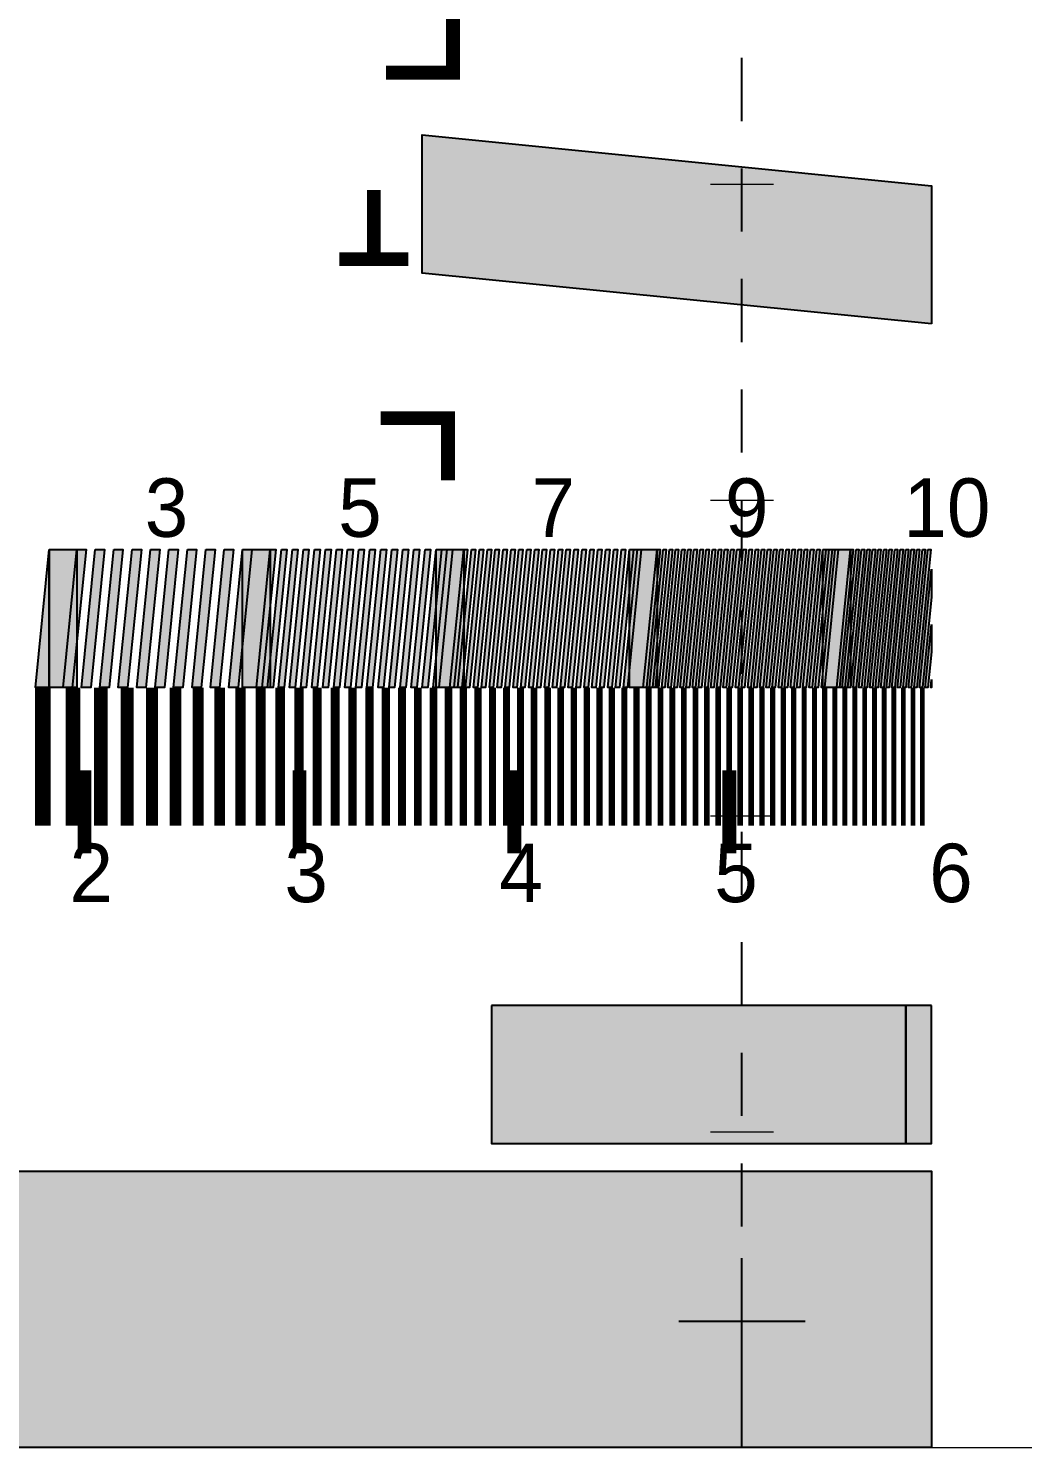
# Model space of a CAD drawing. Header units: millimetres. Extents: x 0 to 297, y 0 to 210.
# Drawn here: x 121.9 to 184.8, y 0 to 89.9 of the extents above; entities that cross this region are included whole.
import ezdxf

# ---------------------------------------------------------------- set-up
doc = ezdxf.new("R2010")
doc.units = ezdxf.units.MM
for name, color, linetype in [('FRAME', 7, 'Continuous'), ('GLUE', 1, 'Continuous'), ('LABELS', 7, 'Continuous'), ('PERIPHERY', 7, 'Continuous'), ('SFR', 7, 'Continuous')]:
    doc.layers.add(name, color=color, linetype=linetype)

msp = doc.modelspace()

# ---------------------------------------------------------------- hatches: boundary and pattern name
at = {"layer": 'FRAME', "true_color": 0x000000}
h = msp.add_hatch(color=7, dxfattribs=at)
h.dxf.hatch_style = 1
h.paths.add_polyline_path([(0, 17.5), (179.058, 17.5), (179.058, 0), (0, 0), (0, 17.5)])
at = {"layer": 'PERIPHERY', "true_color": 0x000000}
h = msp.add_hatch(color=7, dxfattribs=at)
h.dxf.hatch_style = 1
h.paths.add_polyline_path([(123.183, 56.875), (123.183, 48.125), (122.308, 48.125), (123.183, 56.875)])
h = msp.add_hatch(color=7, dxfattribs=at)
h.dxf.hatch_style = 1
h.paths.add_polyline_path([(123.183, 56.875), (124.933, 56.875), (124.933, 48.125), (123.183, 48.125), (123.183, 56.875)])
h = msp.add_hatch(color=7, dxfattribs=at)
h.dxf.hatch_style = 1
h.paths.add_polyline_path([(124.933, 56.875), (125.516, 56.875), (124.641, 48.125), (124.058, 48.125), (124.933, 56.875)])
h = msp.add_hatch(color=7, dxfattribs=at)
h.dxf.hatch_style = 1
h.paths.add_polyline_path([(126.099, 56.875), (126.683, 56.875), (125.808, 48.125), (125.224, 48.125), (126.099, 56.875)])
h = msp.add_hatch(color=7, dxfattribs=at)
h.dxf.hatch_style = 1
h.paths.add_polyline_path([(127.266, 56.875), (127.849, 56.875), (126.974, 48.125), (126.391, 48.125), (127.266, 56.875)])
h = msp.add_hatch(color=7, dxfattribs=at)
h.dxf.hatch_style = 1
h.paths.add_polyline_path([(128.433, 56.875), (129.016, 56.875), (128.142, 48.125), (127.558, 48.125), (128.433, 56.875)])
h = msp.add_hatch(color=7, dxfattribs=at)
h.dxf.hatch_style = 1
h.paths.add_polyline_path([(129.6, 56.875), (130.183, 56.875), (129.308, 48.125), (128.725, 48.125), (129.6, 56.875)])
h = msp.add_hatch(color=7, dxfattribs=at)
h.dxf.hatch_style = 1
h.paths.add_polyline_path([(130.766, 56.875), (131.35, 56.875), (130.475, 48.125), (129.891, 48.125), (130.766, 56.875)])
h = msp.add_hatch(color=7, dxfattribs=at)
h.dxf.hatch_style = 1
h.paths.add_polyline_path([(131.933, 56.875), (132.516, 56.875), (131.642, 48.125), (131.058, 48.125), (131.933, 56.875)])
h = msp.add_hatch(color=7, dxfattribs=at)
h.dxf.hatch_style = 1
h.paths.add_polyline_path([(133.1, 56.875), (133.683, 56.875), (132.808, 48.125), (132.225, 48.125), (133.1, 56.875)])
h = msp.add_hatch(color=7, dxfattribs=at)
h.dxf.hatch_style = 1
h.paths.add_polyline_path([(134.266, 56.875), (134.85, 56.875), (133.975, 48.125), (133.391, 48.125), (134.266, 56.875)])
h = msp.add_hatch(color=7, dxfattribs=at)
h.dxf.hatch_style = 1
h.paths.add_polyline_path([(135.433, 56.875), (136.017, 56.875), (135.141, 48.125), (134.558, 48.125), (135.433, 56.875)])
h = msp.add_hatch(color=7, dxfattribs=at)
h.dxf.hatch_style = 1
h.paths.add_polyline_path([(135.433, 56.875), (137.183, 56.875), (137.183, 48.125), (135.433, 48.125), (135.433, 56.875)])
h = msp.add_hatch(color=7, dxfattribs=at)
h.dxf.hatch_style = 1
h.paths.add_polyline_path([(137.183, 56.875), (137.533, 56.875), (136.658, 48.125), (136.308, 48.125), (137.183, 56.875)])
h = msp.add_hatch(color=7, dxfattribs=at)
h.dxf.hatch_style = 1
h.paths.add_polyline_path([(137.883, 56.875), (138.233, 56.875), (137.358, 48.125), (137.008, 48.125), (137.883, 56.875)])
h = msp.add_hatch(color=7, dxfattribs=at)
h.dxf.hatch_style = 1
h.paths.add_polyline_path([(138.583, 56.875), (138.933, 56.875), (138.058, 48.125), (137.708, 48.125), (138.583, 56.875)])
h = msp.add_hatch(color=7, dxfattribs=at)
h.dxf.hatch_style = 1
h.paths.add_polyline_path([(139.283, 56.875), (139.632, 56.875), (138.758, 48.125), (138.408, 48.125), (139.283, 56.875)])
h = msp.add_hatch(color=7, dxfattribs=at)
h.dxf.hatch_style = 1
h.paths.add_polyline_path([(139.983, 56.875), (140.333, 56.875), (139.458, 48.125), (139.108, 48.125), (139.983, 56.875)])
h = msp.add_hatch(color=7, dxfattribs=at)
h.dxf.hatch_style = 1
h.paths.add_polyline_path([(140.683, 56.875), (141.033, 56.875), (140.158, 48.125), (139.808, 48.125), (140.683, 56.875)])
h = msp.add_hatch(color=7, dxfattribs=at)
h.dxf.hatch_style = 1
h.paths.add_polyline_path([(141.383, 56.875), (141.733, 56.875), (140.858, 48.125), (140.508, 48.125), (141.383, 56.875)])
h = msp.add_hatch(color=7, dxfattribs=at)
h.dxf.hatch_style = 1
h.paths.add_polyline_path([(142.083, 56.875), (142.433, 56.875), (141.558, 48.125), (141.208, 48.125), (142.083, 56.875)])
h = msp.add_hatch(color=7, dxfattribs=at)
h.dxf.hatch_style = 1
h.paths.add_polyline_path([(142.783, 56.875), (143.133, 56.875), (142.257, 48.125), (141.908, 48.125), (142.783, 56.875)])
h = msp.add_hatch(color=7, dxfattribs=at)
h.dxf.hatch_style = 1
h.paths.add_polyline_path([(143.483, 56.875), (143.833, 56.875), (142.958, 48.125), (142.608, 48.125), (143.483, 56.875)])
h = msp.add_hatch(color=7, dxfattribs=at)
h.dxf.hatch_style = 1
h.paths.add_polyline_path([(144.182, 56.875), (144.533, 56.875), (143.658, 48.125), (143.308, 48.125), (144.182, 56.875)])
h = msp.add_hatch(color=7, dxfattribs=at)
h.dxf.hatch_style = 1
h.paths.add_polyline_path([(144.883, 56.875), (145.233, 56.875), (144.358, 48.125), (144.008, 48.125), (144.883, 56.875)])
h = msp.add_hatch(color=7, dxfattribs=at)
h.dxf.hatch_style = 1
h.paths.add_polyline_path([(145.583, 56.875), (145.933, 56.875), (145.058, 48.125), (144.707, 48.125), (145.583, 56.875)])
h = msp.add_hatch(color=7, dxfattribs=at)
h.dxf.hatch_style = 1
h.paths.add_polyline_path([(146.283, 56.875), (146.633, 56.875), (145.758, 48.125), (145.408, 48.125), (146.283, 56.875)])
h = msp.add_hatch(color=7, dxfattribs=at)
h.dxf.hatch_style = 1
h.paths.add_polyline_path([(146.983, 56.875), (147.333, 56.875), (146.458, 48.125), (146.108, 48.125), (146.983, 56.875)])
h = msp.add_hatch(color=7, dxfattribs=at)
h.dxf.hatch_style = 1
h.paths.add_polyline_path([(147.683, 56.875), (148.033, 56.875), (147.158, 48.125), (146.807, 48.125), (147.683, 56.875)])
h = msp.add_hatch(color=7, dxfattribs=at)
h.dxf.hatch_style = 1
h.paths.add_polyline_path([(148.383, 56.875), (148.733, 56.875), (147.858, 48.125), (147.508, 48.125), (148.383, 56.875)])
h = msp.add_hatch(color=7, dxfattribs=at)
h.dxf.hatch_style = 1
h.paths.add_polyline_path([(147.683, 56.875), (149.432, 56.875), (149.432, 48.125), (147.683, 48.125), (147.683, 56.875)])
h = msp.add_hatch(color=7, dxfattribs=at)
h.dxf.hatch_style = 1
h.paths.add_polyline_path([(149.432, 56.875), (149.683, 56.875), (148.808, 48.125), (148.558, 48.125), (149.432, 56.875)])
h = msp.add_hatch(color=7, dxfattribs=at)
h.dxf.hatch_style = 1
h.paths.add_polyline_path([(149.933, 56.875), (150.183, 56.875), (149.308, 48.125), (149.057, 48.125), (149.933, 56.875)])
h = msp.add_hatch(color=7, dxfattribs=at)
h.dxf.hatch_style = 1
h.paths.add_polyline_path([(150.433, 56.875), (150.683, 56.875), (149.808, 48.125), (149.557, 48.125), (150.433, 56.875)])
h = msp.add_hatch(color=7, dxfattribs=at)
h.dxf.hatch_style = 1
h.paths.add_polyline_path([(150.932, 56.875), (151.183, 56.875), (150.308, 48.125), (150.058, 48.125), (150.932, 56.875)])
h = msp.add_hatch(color=7, dxfattribs=at)
h.dxf.hatch_style = 1
h.paths.add_polyline_path([(151.433, 56.875), (151.683, 56.875), (150.808, 48.125), (150.558, 48.125), (151.433, 56.875)])
h = msp.add_hatch(color=7, dxfattribs=at)
h.dxf.hatch_style = 1
h.paths.add_polyline_path([(151.933, 56.875), (152.183, 56.875), (151.308, 48.125), (151.058, 48.125), (151.933, 56.875)])
h = msp.add_hatch(color=7, dxfattribs=at)
h.dxf.hatch_style = 1
h.paths.add_polyline_path([(152.433, 56.875), (152.683, 56.875), (151.808, 48.125), (151.558, 48.125), (152.433, 56.875)])
h = msp.add_hatch(color=7, dxfattribs=at)
h.dxf.hatch_style = 1
h.paths.add_polyline_path([(152.933, 56.875), (153.183, 56.875), (152.308, 48.125), (152.057, 48.125), (152.933, 56.875)])
h = msp.add_hatch(color=7, dxfattribs=at)
h.dxf.hatch_style = 1
h.paths.add_polyline_path([(153.433, 56.875), (153.682, 56.875), (152.808, 48.125), (152.558, 48.125), (153.433, 56.875)])
h = msp.add_hatch(color=7, dxfattribs=at)
h.dxf.hatch_style = 1
h.paths.add_polyline_path([(153.932, 56.875), (154.183, 56.875), (153.307, 48.125), (153.058, 48.125), (153.932, 56.875)])
h = msp.add_hatch(color=7, dxfattribs=at)
h.dxf.hatch_style = 1
h.paths.add_polyline_path([(154.432, 56.875), (154.683, 56.875), (153.807, 48.125), (153.557, 48.125), (154.432, 56.875)])
h = msp.add_hatch(color=7, dxfattribs=at)
h.dxf.hatch_style = 1
h.paths.add_polyline_path([(154.932, 56.875), (155.182, 56.875), (154.307, 48.125), (154.057, 48.125), (154.932, 56.875)])
h = msp.add_hatch(color=7, dxfattribs=at)
h.dxf.hatch_style = 1
h.paths.add_polyline_path([(155.433, 56.875), (155.683, 56.875), (154.808, 48.125), (154.557, 48.125), (155.433, 56.875)])
h = msp.add_hatch(color=7, dxfattribs=at)
h.dxf.hatch_style = 1
h.paths.add_polyline_path([(155.932, 56.875), (156.183, 56.875), (155.308, 48.125), (155.058, 48.125), (155.932, 56.875)])
h = msp.add_hatch(color=7, dxfattribs=at)
h.dxf.hatch_style = 1
h.paths.add_polyline_path([(156.432, 56.875), (156.682, 56.875), (155.808, 48.125), (155.557, 48.125), (156.432, 56.875)])
h = msp.add_hatch(color=7, dxfattribs=at)
h.dxf.hatch_style = 1
h.paths.add_polyline_path([(156.932, 56.875), (157.183, 56.875), (156.307, 48.125), (156.057, 48.125), (156.932, 56.875)])
h = msp.add_hatch(color=7, dxfattribs=at)
h.dxf.hatch_style = 1
h.paths.add_polyline_path([(157.432, 56.875), (157.683, 56.875), (156.807, 48.125), (156.557, 48.125), (157.432, 56.875)])
h = msp.add_hatch(color=7, dxfattribs=at)
h.dxf.hatch_style = 1
h.paths.add_polyline_path([(157.932, 56.875), (158.182, 56.875), (157.308, 48.125), (157.057, 48.125), (157.932, 56.875)])
h = msp.add_hatch(color=7, dxfattribs=at)
h.dxf.hatch_style = 1
h.paths.add_polyline_path([(158.432, 56.875), (158.682, 56.875), (157.807, 48.125), (157.557, 48.125), (158.432, 56.875)])
h = msp.add_hatch(color=7, dxfattribs=at)
h.dxf.hatch_style = 1
h.paths.add_polyline_path([(158.932, 56.875), (159.182, 56.875), (158.307, 48.125), (158.057, 48.125), (158.932, 56.875)])
h = msp.add_hatch(color=7, dxfattribs=at)
h.dxf.hatch_style = 1
h.paths.add_polyline_path([(159.432, 56.875), (159.683, 56.875), (158.807, 48.125), (158.557, 48.125), (159.432, 56.875)])
h = msp.add_hatch(color=7, dxfattribs=at)
h.dxf.hatch_style = 1
h.paths.add_polyline_path([(159.932, 56.875), (160.182, 56.875), (159.307, 48.125), (159.057, 48.125), (159.932, 56.875)])
h = msp.add_hatch(color=7, dxfattribs=at)
h.dxf.hatch_style = 1
h.paths.add_polyline_path([(160.432, 56.875), (160.682, 56.875), (159.807, 48.125), (159.557, 48.125), (160.432, 56.875)])
h = msp.add_hatch(color=7, dxfattribs=at)
h.dxf.hatch_style = 1
h.paths.add_polyline_path([(159.933, 56.875), (161.683, 56.875), (161.683, 48.125), (159.933, 48.125), (159.933, 56.875)])
h = msp.add_hatch(color=7, dxfattribs=at)
h.dxf.hatch_style = 1
h.paths.add_polyline_path([(161.683, 56.875), (161.877, 56.875), (161.002, 48.125), (160.808, 48.125), (161.683, 56.875)])
h = msp.add_hatch(color=7, dxfattribs=at)
h.dxf.hatch_style = 1
h.paths.add_polyline_path([(162.071, 56.875), (162.266, 56.875), (161.391, 48.125), (161.197, 48.125), (162.071, 56.875)])
h = msp.add_hatch(color=7, dxfattribs=at)
h.dxf.hatch_style = 1
h.paths.add_polyline_path([(162.46, 56.875), (162.655, 56.875), (161.78, 48.125), (161.586, 48.125), (162.46, 56.875)])
h = msp.add_hatch(color=7, dxfattribs=at)
h.dxf.hatch_style = 1
h.paths.add_polyline_path([(162.849, 56.875), (163.044, 56.875), (162.169, 48.125), (161.974, 48.125), (162.849, 56.875)])
h = msp.add_hatch(color=7, dxfattribs=at)
h.dxf.hatch_style = 1
h.paths.add_polyline_path([(163.238, 56.875), (163.433, 56.875), (162.558, 48.125), (162.363, 48.125), (163.238, 56.875)])
h = msp.add_hatch(color=7, dxfattribs=at)
h.dxf.hatch_style = 1
h.paths.add_polyline_path([(163.627, 56.875), (163.821, 56.875), (162.946, 48.125), (162.752, 48.125), (163.627, 56.875)])
h = msp.add_hatch(color=7, dxfattribs=at)
h.dxf.hatch_style = 1
h.paths.add_polyline_path([(164.016, 56.875), (164.21, 56.875), (163.335, 48.125), (163.141, 48.125), (164.016, 56.875)])
h = msp.add_hatch(color=7, dxfattribs=at)
h.dxf.hatch_style = 1
h.paths.add_polyline_path([(164.405, 56.875), (164.599, 56.875), (163.724, 48.125), (163.53, 48.125), (164.405, 56.875)])
h = msp.add_hatch(color=7, dxfattribs=at)
h.dxf.hatch_style = 1
h.paths.add_polyline_path([(164.794, 56.875), (164.988, 56.875), (164.113, 48.125), (163.919, 48.125), (164.794, 56.875)])
h = msp.add_hatch(color=7, dxfattribs=at)
h.dxf.hatch_style = 1
h.paths.add_polyline_path([(165.183, 56.875), (165.377, 56.875), (164.502, 48.125), (164.307, 48.125), (165.183, 56.875)])
h = msp.add_hatch(color=7, dxfattribs=at)
h.dxf.hatch_style = 1
h.paths.add_polyline_path([(165.571, 56.875), (165.765, 56.875), (164.891, 48.125), (164.696, 48.125), (165.571, 56.875)])
h = msp.add_hatch(color=7, dxfattribs=at)
h.dxf.hatch_style = 1
h.paths.add_polyline_path([(165.96, 56.875), (166.154, 56.875), (165.28, 48.125), (165.085, 48.125), (165.96, 56.875)])
h = msp.add_hatch(color=7, dxfattribs=at)
h.dxf.hatch_style = 1
h.paths.add_polyline_path([(166.349, 56.875), (166.543, 56.875), (165.668, 48.125), (165.474, 48.125), (166.349, 56.875)])
h = msp.add_hatch(color=7, dxfattribs=at)
h.dxf.hatch_style = 1
h.paths.add_polyline_path([(166.738, 56.875), (166.932, 56.875), (166.057, 48.125), (165.863, 48.125), (166.738, 56.875)])
h = msp.add_hatch(color=7, dxfattribs=at)
h.dxf.hatch_style = 1
h.paths.add_polyline_path([(167.127, 56.875), (167.321, 56.875), (166.446, 48.125), (166.252, 48.125), (167.127, 56.875)])
h = msp.add_hatch(color=7, dxfattribs=at)
h.dxf.hatch_style = 1
h.paths.add_polyline_path([(167.516, 56.875), (167.71, 56.875), (166.835, 48.125), (166.641, 48.125), (167.516, 56.875)])
h = msp.add_hatch(color=7, dxfattribs=at)
h.dxf.hatch_style = 1
h.paths.add_polyline_path([(167.905, 56.875), (168.099, 56.875), (167.224, 48.125), (167.029, 48.125), (167.905, 56.875)])
h = msp.add_hatch(color=7, dxfattribs=at)
h.dxf.hatch_style = 1
h.paths.add_polyline_path([(168.293, 56.875), (168.488, 56.875), (167.613, 48.125), (167.418, 48.125), (168.293, 56.875)])
h = msp.add_hatch(color=7, dxfattribs=at)
h.dxf.hatch_style = 1
h.paths.add_polyline_path([(168.682, 56.875), (168.876, 56.875), (168.001, 48.125), (167.807, 48.125), (168.682, 56.875)])
h = msp.add_hatch(color=7, dxfattribs=at)
h.dxf.hatch_style = 1
h.paths.add_polyline_path([(169.071, 56.875), (169.265, 56.875), (168.39, 48.125), (168.196, 48.125), (169.071, 56.875)])
h = msp.add_hatch(color=7, dxfattribs=at)
h.dxf.hatch_style = 1
h.paths.add_polyline_path([(169.46, 56.875), (169.654, 56.875), (168.779, 48.125), (168.585, 48.125), (169.46, 56.875)])
h = msp.add_hatch(color=7, dxfattribs=at)
h.dxf.hatch_style = 1
h.paths.add_polyline_path([(169.848, 56.875), (170.043, 56.875), (169.168, 48.125), (168.974, 48.125), (169.848, 56.875)])
h = msp.add_hatch(color=7, dxfattribs=at)
h.dxf.hatch_style = 1
h.paths.add_polyline_path([(170.237, 56.875), (170.432, 56.875), (169.557, 48.125), (169.362, 48.125), (170.237, 56.875)])
h = msp.add_hatch(color=7, dxfattribs=at)
h.dxf.hatch_style = 1
h.paths.add_polyline_path([(170.626, 56.875), (170.821, 56.875), (169.946, 48.125), (169.751, 48.125), (170.626, 56.875)])
h = msp.add_hatch(color=7, dxfattribs=at)
h.dxf.hatch_style = 1
h.paths.add_polyline_path([(171.015, 56.875), (171.21, 56.875), (170.334, 48.125), (170.14, 48.125), (171.015, 56.875)])
h = msp.add_hatch(color=7, dxfattribs=at)
h.dxf.hatch_style = 1
h.paths.add_polyline_path([(171.404, 56.875), (171.599, 56.875), (170.723, 48.125), (170.529, 48.125), (171.404, 56.875)])
h = msp.add_hatch(color=7, dxfattribs=at)
h.dxf.hatch_style = 1
h.paths.add_polyline_path([(171.793, 56.875), (171.987, 56.875), (171.112, 48.125), (170.918, 48.125), (171.793, 56.875)])
h = msp.add_hatch(color=7, dxfattribs=at)
h.dxf.hatch_style = 1
h.paths.add_polyline_path([(172.182, 56.875), (172.376, 56.875), (171.501, 48.125), (171.307, 48.125), (172.182, 56.875)])
h = msp.add_hatch(color=7, dxfattribs=at)
h.dxf.hatch_style = 1
h.paths.add_polyline_path([(172.571, 56.875), (172.765, 56.875), (171.89, 48.125), (171.696, 48.125), (172.571, 56.875)])
h = msp.add_hatch(color=7, dxfattribs=at)
h.dxf.hatch_style = 1
h.paths.add_polyline_path([(172.959, 56.875), (173.154, 56.875), (172.279, 48.125), (172.084, 48.125), (172.959, 56.875)])
h = msp.add_hatch(color=7, dxfattribs=at)
h.dxf.hatch_style = 1
h.paths.add_polyline_path([(172.183, 56.875), (173.933, 56.875), (173.933, 48.125), (172.183, 48.125), (172.183, 56.875)])
h = msp.add_hatch(color=7, dxfattribs=at)
h.dxf.hatch_style = 1
h.paths.add_polyline_path([(173.933, 56.875), (174.108, 56.875), (173.233, 48.125), (173.058, 48.125), (173.933, 56.875)])
h = msp.add_hatch(color=7, dxfattribs=at)
h.dxf.hatch_style = 1
h.paths.add_polyline_path([(174.283, 56.875), (174.457, 56.875), (173.582, 48.125), (173.408, 48.125), (174.283, 56.875)])
h = msp.add_hatch(color=7, dxfattribs=at)
h.dxf.hatch_style = 1
h.paths.add_polyline_path([(174.633, 56.875), (174.808, 56.875), (173.933, 48.125), (173.757, 48.125), (174.633, 56.875)])
h = msp.add_hatch(color=7, dxfattribs=at)
h.dxf.hatch_style = 1
h.paths.add_polyline_path([(174.983, 56.875), (175.157, 56.875), (174.283, 48.125), (174.108, 48.125), (174.983, 56.875)])
h = msp.add_hatch(color=7, dxfattribs=at)
h.dxf.hatch_style = 1
h.paths.add_polyline_path([(175.333, 56.875), (175.508, 56.875), (174.633, 48.125), (174.458, 48.125), (175.333, 56.875)])
h = msp.add_hatch(color=7, dxfattribs=at)
h.dxf.hatch_style = 1
h.paths.add_polyline_path([(175.683, 56.875), (175.857, 56.875), (174.983, 48.125), (174.808, 48.125), (175.683, 56.875)])
h = msp.add_hatch(color=7, dxfattribs=at)
h.dxf.hatch_style = 1
h.paths.add_polyline_path([(176.033, 56.875), (176.207, 56.875), (175.333, 48.125), (175.157, 48.125), (176.033, 56.875)])
h = msp.add_hatch(color=7, dxfattribs=at)
h.dxf.hatch_style = 1
h.paths.add_polyline_path([(176.382, 56.875), (176.558, 56.875), (175.682, 48.125), (175.508, 48.125), (176.382, 56.875)])
h = msp.add_hatch(color=7, dxfattribs=at)
h.dxf.hatch_style = 1
h.paths.add_polyline_path([(176.733, 56.875), (176.908, 56.875), (176.033, 48.125), (175.857, 48.125), (176.733, 56.875)])
h = msp.add_hatch(color=7, dxfattribs=at)
h.dxf.hatch_style = 1
h.paths.add_polyline_path([(177.083, 56.875), (177.258, 56.875), (176.382, 48.125), (176.208, 48.125), (177.083, 56.875)])
h = msp.add_hatch(color=7, dxfattribs=at)
h.dxf.hatch_style = 1
h.paths.add_polyline_path([(177.433, 56.875), (177.608, 56.875), (176.733, 48.125), (176.558, 48.125), (177.433, 56.875)])
h = msp.add_hatch(color=7, dxfattribs=at)
h.dxf.hatch_style = 1
h.paths.add_polyline_path([(177.782, 56.875), (177.958, 56.875), (177.082, 48.125), (176.908, 48.125), (177.782, 56.875)])
h = msp.add_hatch(color=7, dxfattribs=at)
h.dxf.hatch_style = 1
h.paths.add_polyline_path([(178.133, 56.875), (178.307, 56.875), (177.433, 48.125), (177.258, 48.125), (178.133, 56.875)])
h = msp.add_hatch(color=7, dxfattribs=at)
h.dxf.hatch_style = 1
h.paths.add_polyline_path([(178.483, 56.875), (178.658, 56.875), (177.782, 48.125), (177.608, 48.125), (178.483, 56.875)])
h = msp.add_hatch(color=7, dxfattribs=at)
h.dxf.hatch_style = 1
h.paths.add_polyline_path([(178.833, 56.875), (179.008, 56.875), (178.133, 48.125), (177.958, 48.125), (178.833, 56.875)])
h = msp.add_hatch(color=7, dxfattribs=at)
h.dxf.hatch_style = 1
h.paths.add_polyline_path([(179.058, 55.626), (179.058, 53.877), (178.483, 48.125), (178.307, 48.125), (179.058, 55.626)])
h = msp.add_hatch(color=7, dxfattribs=at)
h.dxf.hatch_style = 1
h.paths.add_polyline_path([(179.058, 52.126), (179.058, 50.379), (178.832, 48.125), (178.658, 48.125), (179.058, 52.126)])
h = msp.add_hatch(color=7, dxfattribs=at)
h.dxf.hatch_style = 1
h.paths.add_polyline_path([(179.058, 48.628), (179.058, 48.125), (179.008, 48.125), (179.058, 48.628)])
h = msp.add_hatch(color=7, dxfattribs=at)
h.dxf.hatch_style = 1
h.paths.add_polyline_path([(151.183, 28), (151.183, 19.25), (177.433, 19.25), (177.433, 28), (151.183, 28)])
h = msp.add_hatch(color=7, dxfattribs=at)
h.dxf.hatch_style = 1
h.paths.add_polyline_path([(179.058, 28), (177.433, 28), (177.433, 19.25), (179.058, 19.25), (179.058, 28)])
at = {"layer": 'SFR', "true_color": 0x000000}
h = msp.add_hatch(color=7, dxfattribs=at)
h.dxf.hatch_style = 1
h.paths.add_polyline_path([(179.058, 71.149), (146.808, 74.375), (146.808, 83.125), (179.058, 79.9), (179.058, 71.149)])

# ---------------------------------------------------------------- linework, layer by layer
at = {"layer": 'FRAME', "color": 250}
msp.add_lwpolyline([(0, 17.5), (179.058, 17.5), (179.058, 0), (0, 0), (0, 17.5)], close=True, dxfattribs=at)
at = {"layer": 'FRAME', "color": 250, "true_color": 0x000000}
for points in [[(0, 17.5), (0, 0), (179.058, 0)], [(179.058, 0), (179.058, 17.5), (0, 17.5)]]:
    msp.add_solid(points, dxfattribs=at)
at = {"layer": 'GLUE', "color": 1, "lineweight": 25}
for p, q in [((167.058, 84), (167.058, 88)), ((167.058, 77), (167.058, 81)), ((167.058, 70), (167.058, 74)), ((167.058, 63), (167.058, 67)), ((167.058, 56), (167.058, 60)), ((167.058, 49), (167.058, 53)), ((167.058, 42), (167.058, 46)), ((167.058, 35), (167.058, 39)), ((167.058, 28), (167.058, 32)), ((167.058, 21), (167.058, 25)), ((167.058, 14), (167.058, 18)), ((167.058, 4), (167.058, 12)), ((167.058, 7), (167.058, 11)), ((163.058, 8), (171.058, 8)), ((167.058, 0), (167.058, 4))]:
    msp.add_line(p, q, dxfattribs=at)
at = {"layer": 'GLUE', "color": 1, "lineweight": 18}
for p, q in [((165.058, 80), (169.058, 80)), ((165.058, 60), (169.058, 60)), ((165.058, 40), (169.058, 40)), ((165.058, 20), (169.058, 20)), ((165.058, 0), (169.058, 0))]:
    msp.add_line(p, q, dxfattribs=at)
msp.add_lwpolyline([(0, 0), (297, 0), (297, 210), (0, 210), (0, 0)], dxfattribs=at)
at = {"layer": 'PERIPHERY', "color": 250}
for points in [[(123.183, 56.875), (123.183, 48.125), (122.308, 48.125), (123.183, 56.875)], [(123.183, 56.875), (124.933, 56.875), (124.933, 48.125), (123.183, 48.125), (123.183, 56.875)], [(124.933, 56.875), (125.516, 56.875), (124.641, 48.125), (124.058, 48.125), (124.933, 56.875)], [(126.099, 56.875), (126.683, 56.875), (125.808, 48.125), (125.224, 48.125), (126.099, 56.875)], [(127.266, 56.875), (127.849, 56.875), (126.974, 48.125), (126.391, 48.125), (127.266, 56.875)], [(128.433, 56.875), (129.016, 56.875), (128.142, 48.125), (127.558, 48.125), (128.433, 56.875)], [(129.6, 56.875), (130.183, 56.875), (129.308, 48.125), (128.725, 48.125), (129.6, 56.875)], [(130.766, 56.875), (131.35, 56.875), (130.475, 48.125), (129.891, 48.125), (130.766, 56.875)], [(131.933, 56.875), (132.516, 56.875), (131.642, 48.125), (131.058, 48.125), (131.933, 56.875)], [(133.1, 56.875), (133.683, 56.875), (132.808, 48.125), (132.225, 48.125), (133.1, 56.875)], [(134.266, 56.875), (134.85, 56.875), (133.975, 48.125), (133.391, 48.125), (134.266, 56.875)], [(135.433, 56.875), (136.017, 56.875), (135.141, 48.125), (134.558, 48.125), (135.433, 56.875)], [(135.433, 56.875), (137.183, 56.875), (137.183, 48.125), (135.433, 48.125), (135.433, 56.875)], [(137.183, 56.875), (137.533, 56.875), (136.658, 48.125), (136.308, 48.125), (137.183, 56.875)], [(137.883, 56.875), (138.233, 56.875), (137.358, 48.125), (137.008, 48.125), (137.883, 56.875)], [(138.583, 56.875), (138.933, 56.875), (138.058, 48.125), (137.708, 48.125), (138.583, 56.875)], [(139.283, 56.875), (139.632, 56.875), (138.758, 48.125), (138.408, 48.125), (139.283, 56.875)], [(139.983, 56.875), (140.333, 56.875), (139.458, 48.125), (139.108, 48.125), (139.983, 56.875)], [(140.683, 56.875), (141.033, 56.875), (140.158, 48.125), (139.808, 48.125), (140.683, 56.875)], [(141.383, 56.875), (141.733, 56.875), (140.858, 48.125), (140.508, 48.125), (141.383, 56.875)], [(142.083, 56.875), (142.433, 56.875), (141.558, 48.125), (141.208, 48.125), (142.083, 56.875)], [(142.783, 56.875), (143.133, 56.875), (142.257, 48.125), (141.908, 48.125), (142.783, 56.875)], [(143.483, 56.875), (143.833, 56.875), (142.958, 48.125), (142.608, 48.125), (143.483, 56.875)], [(144.182, 56.875), (144.533, 56.875), (143.658, 48.125), (143.308, 48.125), (144.182, 56.875)], [(144.883, 56.875), (145.233, 56.875), (144.358, 48.125), (144.008, 48.125), (144.883, 56.875)], [(145.583, 56.875), (145.933, 56.875), (145.058, 48.125), (144.707, 48.125), (145.583, 56.875)], [(146.283, 56.875), (146.633, 56.875), (145.758, 48.125), (145.408, 48.125), (146.283, 56.875)], [(146.983, 56.875), (147.333, 56.875), (146.458, 48.125), (146.108, 48.125), (146.983, 56.875)], [(147.683, 56.875), (148.033, 56.875), (147.158, 48.125), (146.807, 48.125), (147.683, 56.875)], [(148.383, 56.875), (148.733, 56.875), (147.858, 48.125), (147.508, 48.125), (148.383, 56.875)], [(147.683, 56.875), (149.432, 56.875), (149.432, 48.125), (147.683, 48.125), (147.683, 56.875)], [(149.432, 56.875), (149.683, 56.875), (148.808, 48.125), (148.558, 48.125), (149.432, 56.875)], [(149.933, 56.875), (150.183, 56.875), (149.308, 48.125), (149.057, 48.125), (149.933, 56.875)], [(150.433, 56.875), (150.683, 56.875), (149.808, 48.125), (149.557, 48.125), (150.433, 56.875)], [(150.932, 56.875), (151.183, 56.875), (150.308, 48.125), (150.058, 48.125), (150.932, 56.875)], [(151.433, 56.875), (151.683, 56.875), (150.808, 48.125), (150.558, 48.125), (151.433, 56.875)], [(151.933, 56.875), (152.183, 56.875), (151.308, 48.125), (151.058, 48.125), (151.933, 56.875)], [(152.433, 56.875), (152.683, 56.875), (151.808, 48.125), (151.558, 48.125), (152.433, 56.875)], [(152.933, 56.875), (153.183, 56.875), (152.308, 48.125), (152.057, 48.125), (152.933, 56.875)], [(153.433, 56.875), (153.682, 56.875), (152.808, 48.125), (152.558, 48.125), (153.433, 56.875)], [(153.932, 56.875), (154.183, 56.875), (153.307, 48.125), (153.058, 48.125), (153.932, 56.875)], [(154.432, 56.875), (154.683, 56.875), (153.807, 48.125), (153.557, 48.125), (154.432, 56.875)], [(154.932, 56.875), (155.182, 56.875), (154.307, 48.125), (154.057, 48.125), (154.932, 56.875)], [(155.433, 56.875), (155.683, 56.875), (154.808, 48.125), (154.557, 48.125), (155.433, 56.875)], [(155.932, 56.875), (156.183, 56.875), (155.308, 48.125), (155.058, 48.125), (155.932, 56.875)], [(156.432, 56.875), (156.682, 56.875), (155.808, 48.125), (155.557, 48.125), (156.432, 56.875)], [(156.932, 56.875), (157.183, 56.875), (156.307, 48.125), (156.057, 48.125), (156.932, 56.875)], [(157.432, 56.875), (157.683, 56.875), (156.807, 48.125), (156.557, 48.125), (157.432, 56.875)], [(157.932, 56.875), (158.182, 56.875), (157.308, 48.125), (157.057, 48.125), (157.932, 56.875)], [(158.432, 56.875), (158.682, 56.875), (157.807, 48.125), (157.557, 48.125), (158.432, 56.875)], [(158.932, 56.875), (159.182, 56.875), (158.307, 48.125), (158.057, 48.125), (158.932, 56.875)], [(159.432, 56.875), (159.683, 56.875), (158.807, 48.125), (158.557, 48.125), (159.432, 56.875)], [(159.932, 56.875), (160.182, 56.875), (159.307, 48.125), (159.057, 48.125), (159.932, 56.875)], [(160.432, 56.875), (160.682, 56.875), (159.807, 48.125), (159.557, 48.125), (160.432, 56.875)], [(159.933, 56.875), (161.683, 56.875), (161.683, 48.125), (159.933, 48.125), (159.933, 56.875)], [(161.683, 56.875), (161.877, 56.875), (161.002, 48.125), (160.808, 48.125), (161.683, 56.875)], [(162.071, 56.875), (162.266, 56.875), (161.391, 48.125), (161.197, 48.125), (162.071, 56.875)], [(162.46, 56.875), (162.655, 56.875), (161.78, 48.125), (161.586, 48.125), (162.46, 56.875)], [(162.849, 56.875), (163.044, 56.875), (162.169, 48.125), (161.974, 48.125), (162.849, 56.875)], [(163.238, 56.875), (163.433, 56.875), (162.558, 48.125), (162.363, 48.125), (163.238, 56.875)], [(163.627, 56.875), (163.821, 56.875), (162.946, 48.125), (162.752, 48.125), (163.627, 56.875)], [(164.016, 56.875), (164.21, 56.875), (163.335, 48.125), (163.141, 48.125), (164.016, 56.875)], [(164.405, 56.875), (164.599, 56.875), (163.724, 48.125), (163.53, 48.125), (164.405, 56.875)], [(164.794, 56.875), (164.988, 56.875), (164.113, 48.125), (163.919, 48.125), (164.794, 56.875)], [(165.183, 56.875), (165.377, 56.875), (164.502, 48.125), (164.307, 48.125), (165.183, 56.875)], [(165.571, 56.875), (165.765, 56.875), (164.891, 48.125), (164.696, 48.125), (165.571, 56.875)], [(165.96, 56.875), (166.154, 56.875), (165.28, 48.125), (165.085, 48.125), (165.96, 56.875)], [(166.349, 56.875), (166.543, 56.875), (165.668, 48.125), (165.474, 48.125), (166.349, 56.875)], [(166.738, 56.875), (166.932, 56.875), (166.057, 48.125), (165.863, 48.125), (166.738, 56.875)], [(167.127, 56.875), (167.321, 56.875), (166.446, 48.125), (166.252, 48.125), (167.127, 56.875)], [(167.516, 56.875), (167.71, 56.875), (166.835, 48.125), (166.641, 48.125), (167.516, 56.875)], [(167.905, 56.875), (168.099, 56.875), (167.224, 48.125), (167.029, 48.125), (167.905, 56.875)], [(168.293, 56.875), (168.488, 56.875), (167.613, 48.125), (167.418, 48.125), (168.293, 56.875)], [(168.682, 56.875), (168.876, 56.875), (168.001, 48.125), (167.807, 48.125), (168.682, 56.875)], [(169.071, 56.875), (169.265, 56.875), (168.39, 48.125), (168.196, 48.125), (169.071, 56.875)], [(169.46, 56.875), (169.654, 56.875), (168.779, 48.125), (168.585, 48.125), (169.46, 56.875)], [(169.848, 56.875), (170.043, 56.875), (169.168, 48.125), (168.974, 48.125), (169.848, 56.875)], [(170.237, 56.875), (170.432, 56.875), (169.557, 48.125), (169.362, 48.125), (170.237, 56.875)], [(170.626, 56.875), (170.821, 56.875), (169.946, 48.125), (169.751, 48.125), (170.626, 56.875)], [(171.015, 56.875), (171.21, 56.875), (170.334, 48.125), (170.14, 48.125), (171.015, 56.875)], [(171.404, 56.875), (171.599, 56.875), (170.723, 48.125), (170.529, 48.125), (171.404, 56.875)], [(171.793, 56.875), (171.987, 56.875), (171.112, 48.125), (170.918, 48.125), (171.793, 56.875)], [(172.182, 56.875), (172.376, 56.875), (171.501, 48.125), (171.307, 48.125), (172.182, 56.875)], [(172.571, 56.875), (172.765, 56.875), (171.89, 48.125), (171.696, 48.125), (172.571, 56.875)], [(172.959, 56.875), (173.154, 56.875), (172.279, 48.125), (172.084, 48.125), (172.959, 56.875)], [(172.183, 56.875), (173.933, 56.875), (173.933, 48.125), (172.183, 48.125), (172.183, 56.875)], [(173.933, 56.875), (174.108, 56.875), (173.233, 48.125), (173.058, 48.125), (173.933, 56.875)], [(174.283, 56.875), (174.457, 56.875), (173.582, 48.125), (173.408, 48.125), (174.283, 56.875)], [(174.633, 56.875), (174.808, 56.875), (173.933, 48.125), (173.757, 48.125), (174.633, 56.875)], [(174.983, 56.875), (175.157, 56.875), (174.283, 48.125), (174.108, 48.125), (174.983, 56.875)], [(175.333, 56.875), (175.508, 56.875), (174.633, 48.125), (174.458, 48.125), (175.333, 56.875)], [(175.683, 56.875), (175.857, 56.875), (174.983, 48.125), (174.808, 48.125), (175.683, 56.875)], [(176.033, 56.875), (176.207, 56.875), (175.333, 48.125), (175.157, 48.125), (176.033, 56.875)], [(176.382, 56.875), (176.558, 56.875), (175.682, 48.125), (175.508, 48.125), (176.382, 56.875)], [(176.733, 56.875), (176.908, 56.875), (176.033, 48.125), (175.857, 48.125), (176.733, 56.875)], [(177.083, 56.875), (177.258, 56.875), (176.382, 48.125), (176.208, 48.125), (177.083, 56.875)], [(177.433, 56.875), (177.608, 56.875), (176.733, 48.125), (176.558, 48.125), (177.433, 56.875)], [(177.782, 56.875), (177.958, 56.875), (177.082, 48.125), (176.908, 48.125), (177.782, 56.875)], [(178.133, 56.875), (178.307, 56.875), (177.433, 48.125), (177.258, 48.125), (178.133, 56.875)], [(178.483, 56.875), (178.658, 56.875), (177.782, 48.125), (177.608, 48.125), (178.483, 56.875)], [(178.833, 56.875), (179.008, 56.875), (178.133, 48.125), (177.958, 48.125), (178.833, 56.875)], [(179.058, 55.626), (179.058, 53.877), (178.483, 48.125), (178.307, 48.125), (179.058, 55.626)], [(179.058, 52.126), (179.058, 50.379), (178.832, 48.125), (178.658, 48.125), (179.058, 52.126)], [(179.058, 48.628), (179.058, 48.125), (179.008, 48.125), (179.058, 48.628)], [(151.183, 28), (151.183, 19.25), (177.433, 19.25), (177.433, 28), (151.183, 28)], [(179.058, 28), (177.433, 28), (177.433, 19.25), (179.058, 19.25), (179.058, 28)]]:
    msp.add_lwpolyline(points, close=True, dxfattribs=at)
at = {"layer": 'PERIPHERY', "color": 250, "lineweight": 35}
for points, const_width in [([(122.785, 48.125), (122.785, 39.375)], 0.989), ([(124.687, 48.125), (124.687, 39.375)], 0.915), ([(126.456, 48.125), (126.456, 39.375)], 0.856), ([(128.118, 48.125), (128.118, 39.375)], 0.807), ([(129.69, 48.125), (129.69, 39.375)], 0.766), ([(131.184, 48.125), (131.184, 39.375)], 0.73), ([(132.613, 48.125), (132.613, 39.375)], 0.699), ([(133.984, 48.125), (133.984, 39.375)], 0.672), ([(135.303, 48.125), (135.303, 39.375)], 0.648), ([(136.576, 48.125), (136.576, 39.375)], 0.626), ([(137.808, 48.125), (137.808, 39.375)], 0.606), ([(139.002, 48.125), (139.002, 39.375)], 0.588), ([(140.161, 48.125), (140.161, 39.375)], 0.571), ([(141.289, 48.125), (141.289, 39.375)], 0.556), ([(142.387, 48.125), (142.387, 39.375)], 0.542), ([(143.459, 48.125), (143.459, 39.375)], 0.529), ([(144.505, 48.125), (144.505, 39.375)], 0.517), ([(145.528, 48.125), (145.528, 39.375)], 0.506), ([(146.529, 48.125), (146.529, 39.375)], 0.495), ([(147.51, 48.125), (147.51, 39.375)], 0.485), ([(148.472, 48.125), (148.472, 39.375)], 0.476), ([(149.415, 48.125), (149.415, 39.375)], 0.467), ([(150.341, 48.125), (150.341, 39.375)], 0.459), ([(151.25, 48.125), (151.25, 39.375)], 0.451), ([(152.145, 48.125), (152.145, 39.375)], 0.443), ([(153.024, 48.125), (153.024, 39.375)], 0.436), ([(153.889, 48.125), (153.889, 39.375)], 0.429), ([(154.741, 48.125), (154.741, 39.375)], 0.423), ([(155.581, 48.125), (155.581, 39.375)], 0.417), ([(156.408, 48.125), (156.408, 39.375)], 0.411), ([(157.224, 48.125), (157.224, 39.375)], 0.405), ([(158.028, 48.125), (158.028, 39.375)], 0.399), ([(158.821, 48.125), (158.821, 39.375)], 0.394), ([(159.605, 48.125), (159.605, 39.375)], 0.389), ([(160.378, 48.125), (160.378, 39.375)], 0.384), ([(161.142, 48.125), (161.142, 39.375)], 0.38), ([(161.897, 48.125), (161.897, 39.375)], 0.375), ([(162.642, 48.125), (162.642, 39.375)], 0.371), ([(163.379, 48.125), (163.379, 39.375)], 0.366), ([(164.108, 48.125), (164.108, 39.375)], 0.362), ([(164.829, 48.125), (164.829, 39.375)], 0.358), ([(165.542, 48.125), (165.542, 39.375)], 0.355), ([(166.248, 48.125), (166.248, 39.375)], 0.351), ([(166.946, 48.125), (166.946, 39.375)], 0.347), ([(167.637, 48.125), (167.637, 39.375)], 0.344), ([(168.321, 48.125), (168.321, 39.375)], 0.341), ([(168.999, 48.125), (168.999, 39.375)], 0.337), ([(169.671, 48.125), (169.671, 39.375)], 0.334), ([(170.335, 48.125), (170.335, 39.375)], 0.331), ([(170.994, 48.125), (170.994, 39.375)], 0.328), ([(171.647, 48.125), (171.647, 39.375)], 0.325), ([(172.294, 48.125), (172.294, 39.375)], 0.322), ([(172.936, 48.125), (172.936, 39.375)], 0.319), ([(173.572, 48.125), (173.572, 39.375)], 0.317), ([(174.202, 48.125), (174.202, 39.375)], 0.314), ([(174.828, 48.125), (174.828, 39.375)], 0.311), ([(175.448, 48.125), (175.448, 39.375)], 0.309), ([(176.064, 48.125), (176.064, 39.375)], 0.306), ([(176.674, 48.125), (176.674, 39.375)], 0.304), ([(177.28, 48.125), (177.28, 39.375)], 0.302), ([(177.882, 48.125), (177.882, 39.375)], 0.299), ([(178.478, 48.125), (178.478, 39.375)], 0.297), ([(125.419, 42.875), (125.419, 37.625)], 0.875), ([(139.03, 42.875), (139.03, 37.625)], 0.875), ([(152.641, 42.875), (152.641, 37.625)], 0.875), ([(166.252, 42.875), (166.252, 37.625)], 0.875)]:
    msp.add_lwpolyline(points, dxfattribs=dict(at, const_width=const_width))
at = {"layer": 'PERIPHERY', "color": 250, "true_color": 0x000000}
for points in [[(122.308, 48.125), (123.183, 48.125), (123.183, 56.875)], [(123.183, 56.875), (123.183, 48.125), (124.933, 48.125)], [(124.933, 48.125), (124.933, 56.875), (123.183, 56.875)], [(124.933, 56.875), (124.058, 48.125), (124.641, 48.125)], [(124.641, 48.125), (125.516, 56.875), (124.933, 56.875)], [(126.099, 56.875), (125.224, 48.125), (125.808, 48.125)], [(125.808, 48.125), (126.683, 56.875), (126.099, 56.875)], [(127.266, 56.875), (126.391, 48.125), (126.974, 48.125)], [(126.974, 48.125), (127.849, 56.875), (127.266, 56.875)], [(128.433, 56.875), (127.558, 48.125), (128.142, 48.125)], [(128.142, 48.125), (129.016, 56.875), (128.433, 56.875)], [(129.6, 56.875), (128.725, 48.125), (129.308, 48.125)], [(129.308, 48.125), (130.183, 56.875), (129.6, 56.875)], [(130.766, 56.875), (129.891, 48.125), (130.475, 48.125)], [(130.475, 48.125), (131.35, 56.875), (130.766, 56.875)], [(131.933, 56.875), (131.058, 48.125), (131.642, 48.125)], [(131.642, 48.125), (132.516, 56.875), (131.933, 56.875)], [(133.1, 56.875), (132.225, 48.125), (132.808, 48.125)], [(132.808, 48.125), (133.683, 56.875), (133.1, 56.875)], [(134.266, 56.875), (133.391, 48.125), (133.975, 48.125)], [(133.975, 48.125), (134.85, 56.875), (134.266, 56.875)], [(135.433, 56.875), (134.558, 48.125), (135.141, 48.125)], [(135.141, 48.125), (136.017, 56.875), (135.433, 56.875)], [(135.433, 56.875), (135.433, 48.125), (137.183, 48.125)], [(137.183, 48.125), (137.183, 56.875), (135.433, 56.875)], [(137.183, 56.875), (136.308, 48.125), (136.658, 48.125)], [(136.658, 48.125), (137.533, 56.875), (137.183, 56.875)], [(137.883, 56.875), (137.008, 48.125), (137.358, 48.125)], [(137.358, 48.125), (138.233, 56.875), (137.883, 56.875)], [(138.583, 56.875), (137.708, 48.125), (138.058, 48.125)], [(138.058, 48.125), (138.933, 56.875), (138.583, 56.875)], [(139.283, 56.875), (138.408, 48.125), (138.758, 48.125)], [(138.758, 48.125), (139.632, 56.875), (139.283, 56.875)], [(139.983, 56.875), (139.108, 48.125), (139.458, 48.125)], [(139.458, 48.125), (140.333, 56.875), (139.983, 56.875)], [(140.683, 56.875), (139.808, 48.125), (140.158, 48.125)], [(140.158, 48.125), (141.033, 56.875), (140.683, 56.875)], [(141.383, 56.875), (140.508, 48.125), (140.858, 48.125)], [(140.858, 48.125), (141.733, 56.875), (141.383, 56.875)], [(142.083, 56.875), (141.208, 48.125), (141.558, 48.125)], [(141.558, 48.125), (142.433, 56.875), (142.083, 56.875)], [(142.783, 56.875), (141.908, 48.125), (142.257, 48.125)], [(142.257, 48.125), (143.133, 56.875), (142.783, 56.875)], [(143.483, 56.875), (142.608, 48.125), (142.958, 48.125)], [(142.958, 48.125), (143.833, 56.875), (143.483, 56.875)], [(144.182, 56.875), (143.308, 48.125), (143.658, 48.125)], [(143.658, 48.125), (144.533, 56.875), (144.182, 56.875)], [(144.883, 56.875), (144.008, 48.125), (144.358, 48.125)], [(144.358, 48.125), (145.233, 56.875), (144.883, 56.875)], [(145.583, 56.875), (144.707, 48.125), (145.058, 48.125)], [(145.058, 48.125), (145.933, 56.875), (145.583, 56.875)], [(146.283, 56.875), (145.408, 48.125), (145.758, 48.125)], [(145.758, 48.125), (146.633, 56.875), (146.283, 56.875)], [(146.983, 56.875), (146.108, 48.125), (146.458, 48.125)], [(146.458, 48.125), (147.333, 56.875), (146.983, 56.875)], [(147.683, 56.875), (146.807, 48.125), (147.158, 48.125)], [(147.158, 48.125), (148.033, 56.875), (147.683, 56.875)], [(148.383, 56.875), (147.508, 48.125), (147.858, 48.125)], [(147.683, 56.875), (147.683, 48.125), (149.432, 48.125)], [(149.432, 48.125), (149.432, 56.875), (147.683, 56.875)], [(147.858, 48.125), (148.733, 56.875), (148.383, 56.875)], [(149.432, 56.875), (148.558, 48.125), (148.808, 48.125)], [(148.808, 48.125), (149.683, 56.875), (149.432, 56.875)], [(149.933, 56.875), (149.057, 48.125), (149.308, 48.125)], [(149.308, 48.125), (150.183, 56.875), (149.933, 56.875)], [(150.433, 56.875), (149.557, 48.125), (149.808, 48.125)], [(149.808, 48.125), (150.683, 56.875), (150.433, 56.875)], [(150.932, 56.875), (150.058, 48.125), (150.308, 48.125)], [(150.308, 48.125), (151.183, 56.875), (150.932, 56.875)], [(151.433, 56.875), (150.558, 48.125), (150.808, 48.125)], [(150.808, 48.125), (151.683, 56.875), (151.433, 56.875)], [(151.933, 56.875), (151.058, 48.125), (151.308, 48.125)], [(151.308, 48.125), (152.183, 56.875), (151.933, 56.875)], [(152.433, 56.875), (151.558, 48.125), (151.808, 48.125)], [(151.808, 48.125), (152.683, 56.875), (152.433, 56.875)], [(152.933, 56.875), (152.057, 48.125), (152.308, 48.125)], [(152.308, 48.125), (153.183, 56.875), (152.933, 56.875)], [(153.433, 56.875), (152.558, 48.125), (152.808, 48.125)], [(152.808, 48.125), (153.682, 56.875), (153.433, 56.875)], [(153.932, 56.875), (153.058, 48.125), (153.307, 48.125)], [(153.307, 48.125), (154.183, 56.875), (153.932, 56.875)], [(154.432, 56.875), (153.557, 48.125), (153.807, 48.125)], [(153.807, 48.125), (154.683, 56.875), (154.432, 56.875)], [(154.932, 56.875), (154.057, 48.125), (154.307, 48.125)], [(154.307, 48.125), (155.182, 56.875), (154.932, 56.875)], [(155.433, 56.875), (154.557, 48.125), (154.808, 48.125)], [(154.808, 48.125), (155.683, 56.875), (155.433, 56.875)], [(155.932, 56.875), (155.058, 48.125), (155.308, 48.125)], [(155.308, 48.125), (156.183, 56.875), (155.932, 56.875)], [(156.432, 56.875), (155.557, 48.125), (155.808, 48.125)], [(155.808, 48.125), (156.682, 56.875), (156.432, 56.875)], [(156.932, 56.875), (156.057, 48.125), (156.307, 48.125)], [(156.307, 48.125), (157.183, 56.875), (156.932, 56.875)], [(157.432, 56.875), (156.557, 48.125), (156.807, 48.125)], [(156.807, 48.125), (157.683, 56.875), (157.432, 56.875)], [(157.932, 56.875), (157.057, 48.125), (157.308, 48.125)], [(157.308, 48.125), (158.182, 56.875), (157.932, 56.875)], [(158.432, 56.875), (157.557, 48.125), (157.807, 48.125)], [(157.807, 48.125), (158.682, 56.875), (158.432, 56.875)], [(158.932, 56.875), (158.057, 48.125), (158.307, 48.125)], [(158.307, 48.125), (159.182, 56.875), (158.932, 56.875)], [(159.432, 56.875), (158.557, 48.125), (158.807, 48.125)], [(158.807, 48.125), (159.683, 56.875), (159.432, 56.875)], [(159.932, 56.875), (159.057, 48.125), (159.307, 48.125)], [(159.307, 48.125), (160.182, 56.875), (159.932, 56.875)], [(160.432, 56.875), (159.557, 48.125), (159.807, 48.125)], [(159.807, 48.125), (160.682, 56.875), (160.432, 56.875)], [(159.933, 56.875), (159.933, 48.125), (161.683, 48.125)], [(161.683, 48.125), (161.683, 56.875), (159.933, 56.875)], [(161.683, 56.875), (160.808, 48.125), (161.002, 48.125)], [(161.002, 48.125), (161.877, 56.875), (161.683, 56.875)], [(162.071, 56.875), (161.197, 48.125), (161.391, 48.125)], [(161.391, 48.125), (162.266, 56.875), (162.071, 56.875)], [(162.46, 56.875), (161.586, 48.125), (161.78, 48.125)], [(161.78, 48.125), (162.655, 56.875), (162.46, 56.875)], [(162.849, 56.875), (161.974, 48.125), (162.169, 48.125)], [(162.169, 48.125), (163.044, 56.875), (162.849, 56.875)], [(163.238, 56.875), (162.363, 48.125), (162.558, 48.125)], [(162.558, 48.125), (163.433, 56.875), (163.238, 56.875)], [(163.627, 56.875), (162.752, 48.125), (162.946, 48.125)], [(162.946, 48.125), (163.821, 56.875), (163.627, 56.875)], [(164.016, 56.875), (163.141, 48.125), (163.335, 48.125)], [(163.335, 48.125), (164.21, 56.875), (164.016, 56.875)], [(164.405, 56.875), (163.53, 48.125), (163.724, 48.125)], [(163.724, 48.125), (164.599, 56.875), (164.405, 56.875)], [(164.794, 56.875), (163.919, 48.125), (164.113, 48.125)], [(164.113, 48.125), (164.988, 56.875), (164.794, 56.875)], [(165.183, 56.875), (164.307, 48.125), (164.502, 48.125)], [(164.502, 48.125), (165.377, 56.875), (165.183, 56.875)], [(165.571, 56.875), (164.696, 48.125), (164.891, 48.125)], [(164.891, 48.125), (165.765, 56.875), (165.571, 56.875)], [(165.96, 56.875), (165.085, 48.125), (165.28, 48.125)], [(165.28, 48.125), (166.154, 56.875), (165.96, 56.875)], [(166.349, 56.875), (165.474, 48.125), (165.668, 48.125)], [(165.668, 48.125), (166.543, 56.875), (166.349, 56.875)], [(166.738, 56.875), (165.863, 48.125), (166.057, 48.125)], [(166.057, 48.125), (166.932, 56.875), (166.738, 56.875)], [(167.127, 56.875), (166.252, 48.125), (166.446, 48.125)], [(166.446, 48.125), (167.321, 56.875), (167.127, 56.875)], [(167.516, 56.875), (166.641, 48.125), (166.835, 48.125)], [(166.835, 48.125), (167.71, 56.875), (167.516, 56.875)], [(167.905, 56.875), (167.029, 48.125), (167.224, 48.125)], [(167.224, 48.125), (168.099, 56.875), (167.905, 56.875)], [(168.293, 56.875), (167.418, 48.125), (167.613, 48.125)], [(167.613, 48.125), (168.488, 56.875), (168.293, 56.875)], [(168.682, 56.875), (167.807, 48.125), (168.001, 48.125)], [(168.001, 48.125), (168.876, 56.875), (168.682, 56.875)], [(169.071, 56.875), (168.196, 48.125), (168.39, 48.125)], [(168.39, 48.125), (169.265, 56.875), (169.071, 56.875)], [(169.46, 56.875), (168.585, 48.125), (168.779, 48.125)], [(168.779, 48.125), (169.654, 56.875), (169.46, 56.875)], [(169.848, 56.875), (168.974, 48.125), (169.168, 48.125)], [(169.168, 48.125), (170.043, 56.875), (169.848, 56.875)], [(170.237, 56.875), (169.362, 48.125), (169.557, 48.125)], [(169.557, 48.125), (170.432, 56.875), (170.237, 56.875)], [(170.626, 56.875), (169.751, 48.125), (169.946, 48.125)], [(169.946, 48.125), (170.821, 56.875), (170.626, 56.875)], [(171.015, 56.875), (170.14, 48.125), (170.334, 48.125)], [(170.334, 48.125), (171.21, 56.875), (171.015, 56.875)], [(171.404, 56.875), (170.529, 48.125), (170.723, 48.125)], [(170.723, 48.125), (171.599, 56.875), (171.404, 56.875)], [(171.793, 56.875), (170.918, 48.125), (171.112, 48.125)], [(171.112, 48.125), (171.987, 56.875), (171.793, 56.875)], [(172.182, 56.875), (171.307, 48.125), (171.501, 48.125)], [(171.501, 48.125), (172.376, 56.875), (172.182, 56.875)], [(172.571, 56.875), (171.696, 48.125), (171.89, 48.125)], [(171.89, 48.125), (172.765, 56.875), (172.571, 56.875)], [(172.959, 56.875), (172.084, 48.125), (172.279, 48.125)], [(172.183, 56.875), (172.183, 48.125), (173.933, 48.125)], [(173.933, 48.125), (173.933, 56.875), (172.183, 56.875)], [(172.279, 48.125), (173.154, 56.875), (172.959, 56.875)], [(173.933, 56.875), (173.058, 48.125), (173.233, 48.125)], [(173.233, 48.125), (174.108, 56.875), (173.933, 56.875)], [(174.283, 56.875), (173.408, 48.125), (173.582, 48.125)], [(173.582, 48.125), (174.457, 56.875), (174.283, 56.875)], [(174.633, 56.875), (173.757, 48.125), (173.933, 48.125)], [(173.933, 48.125), (174.808, 56.875), (174.633, 56.875)], [(174.983, 56.875), (174.108, 48.125), (174.283, 48.125)], [(174.283, 48.125), (175.157, 56.875), (174.983, 56.875)], [(175.333, 56.875), (174.458, 48.125), (174.633, 48.125)], [(174.633, 48.125), (175.508, 56.875), (175.333, 56.875)], [(175.683, 56.875), (174.808, 48.125), (174.983, 48.125)], [(174.983, 48.125), (175.857, 56.875), (175.683, 56.875)], [(176.033, 56.875), (175.157, 48.125), (175.333, 48.125)], [(175.333, 48.125), (176.207, 56.875), (176.033, 56.875)], [(176.382, 56.875), (175.508, 48.125), (175.682, 48.125)], [(175.682, 48.125), (176.558, 56.875), (176.382, 56.875)], [(176.733, 56.875), (175.857, 48.125), (176.033, 48.125)], [(176.033, 48.125), (176.908, 56.875), (176.733, 56.875)], [(177.083, 56.875), (176.208, 48.125), (176.382, 48.125)], [(176.382, 48.125), (177.258, 56.875), (177.083, 56.875)], [(177.433, 56.875), (176.558, 48.125), (176.733, 48.125)], [(176.733, 48.125), (177.608, 56.875), (177.433, 56.875)], [(177.782, 56.875), (176.908, 48.125), (177.082, 48.125)], [(177.082, 48.125), (177.958, 56.875), (177.782, 56.875)], [(178.133, 56.875), (177.258, 48.125), (177.433, 48.125)], [(177.433, 48.125), (178.307, 56.875), (178.133, 56.875)], [(178.483, 56.875), (177.608, 48.125), (177.782, 48.125)], [(177.782, 48.125), (178.658, 56.875), (178.483, 56.875)], [(178.833, 56.875), (177.958, 48.125), (178.133, 48.125)], [(178.133, 48.125), (179.008, 56.875), (178.833, 56.875)], [(179.058, 55.626), (178.307, 48.125), (178.483, 48.125)], [(178.483, 48.125), (179.058, 53.877), (179.058, 55.626)], [(179.058, 52.126), (178.658, 48.125), (178.832, 48.125)], [(178.832, 48.125), (179.058, 50.379), (179.058, 52.126)], [(179.008, 48.125), (179.058, 48.125), (179.058, 48.628)], [(177.433, 28), (151.183, 28), (151.183, 19.25)], [(151.183, 19.25), (177.433, 19.25), (177.433, 28)], [(179.058, 19.25), (179.058, 28), (177.433, 28)], [(177.433, 28), (177.433, 19.25), (179.058, 19.25)]]:
    msp.add_solid(points, dxfattribs=at)
at = {"layer": 'SFR', "color": 250, "lineweight": 35, "const_width": 0.875}
for points in [[(148.757, 91), (148.757, 87.063), (144.501, 87.063)], [(143.745, 79.625), (143.745, 75.25)], [(141.558, 75.25), (145.933, 75.25)], [(148.439, 61.25), (148.439, 65.188), (144.183, 65.188)]]:
    msp.add_lwpolyline(points, dxfattribs=at)
at = {"layer": 'SFR', "color": 250}
msp.add_lwpolyline([(179.058, 71.149), (146.808, 74.375), (146.808, 83.125), (179.058, 79.9), (179.058, 71.149)], close=True, dxfattribs=at)
at = {"layer": 'SFR', "color": 250, "true_color": 0x000000}
for points in [[(179.058, 71.149), (179.058, 79.9), (146.808, 83.125)], [(146.808, 83.125), (146.808, 74.375), (179.058, 71.149)]]:
    msp.add_solid(points, dxfattribs=at)

# ---------------------------------------------------------------- texts
at = {"layer": 'LABELS', "color": 250}
for s, height, p in [('3', 3.704, (129.233, 57.67)), ('5', 3.704, (141.483, 57.67)), ('7', 3.704, (153.733, 57.67)), ('9', 3.704, (165.983, 57.67)), ('10', 3.7042, (177.282, 57.67)), ('2', 3.704, (124.469, 34.538)), ('3', 3.704, (138.08, 34.538)), ('4', 3.704, (151.691, 34.538)), ('5', 3.704, (165.302, 34.538)), ('6', 3.704, (178.913, 34.538))]:
    msp.add_text(s, height=height, dxfattribs=at).set_placement(p)

doc.saveas('drawing.dxf')
